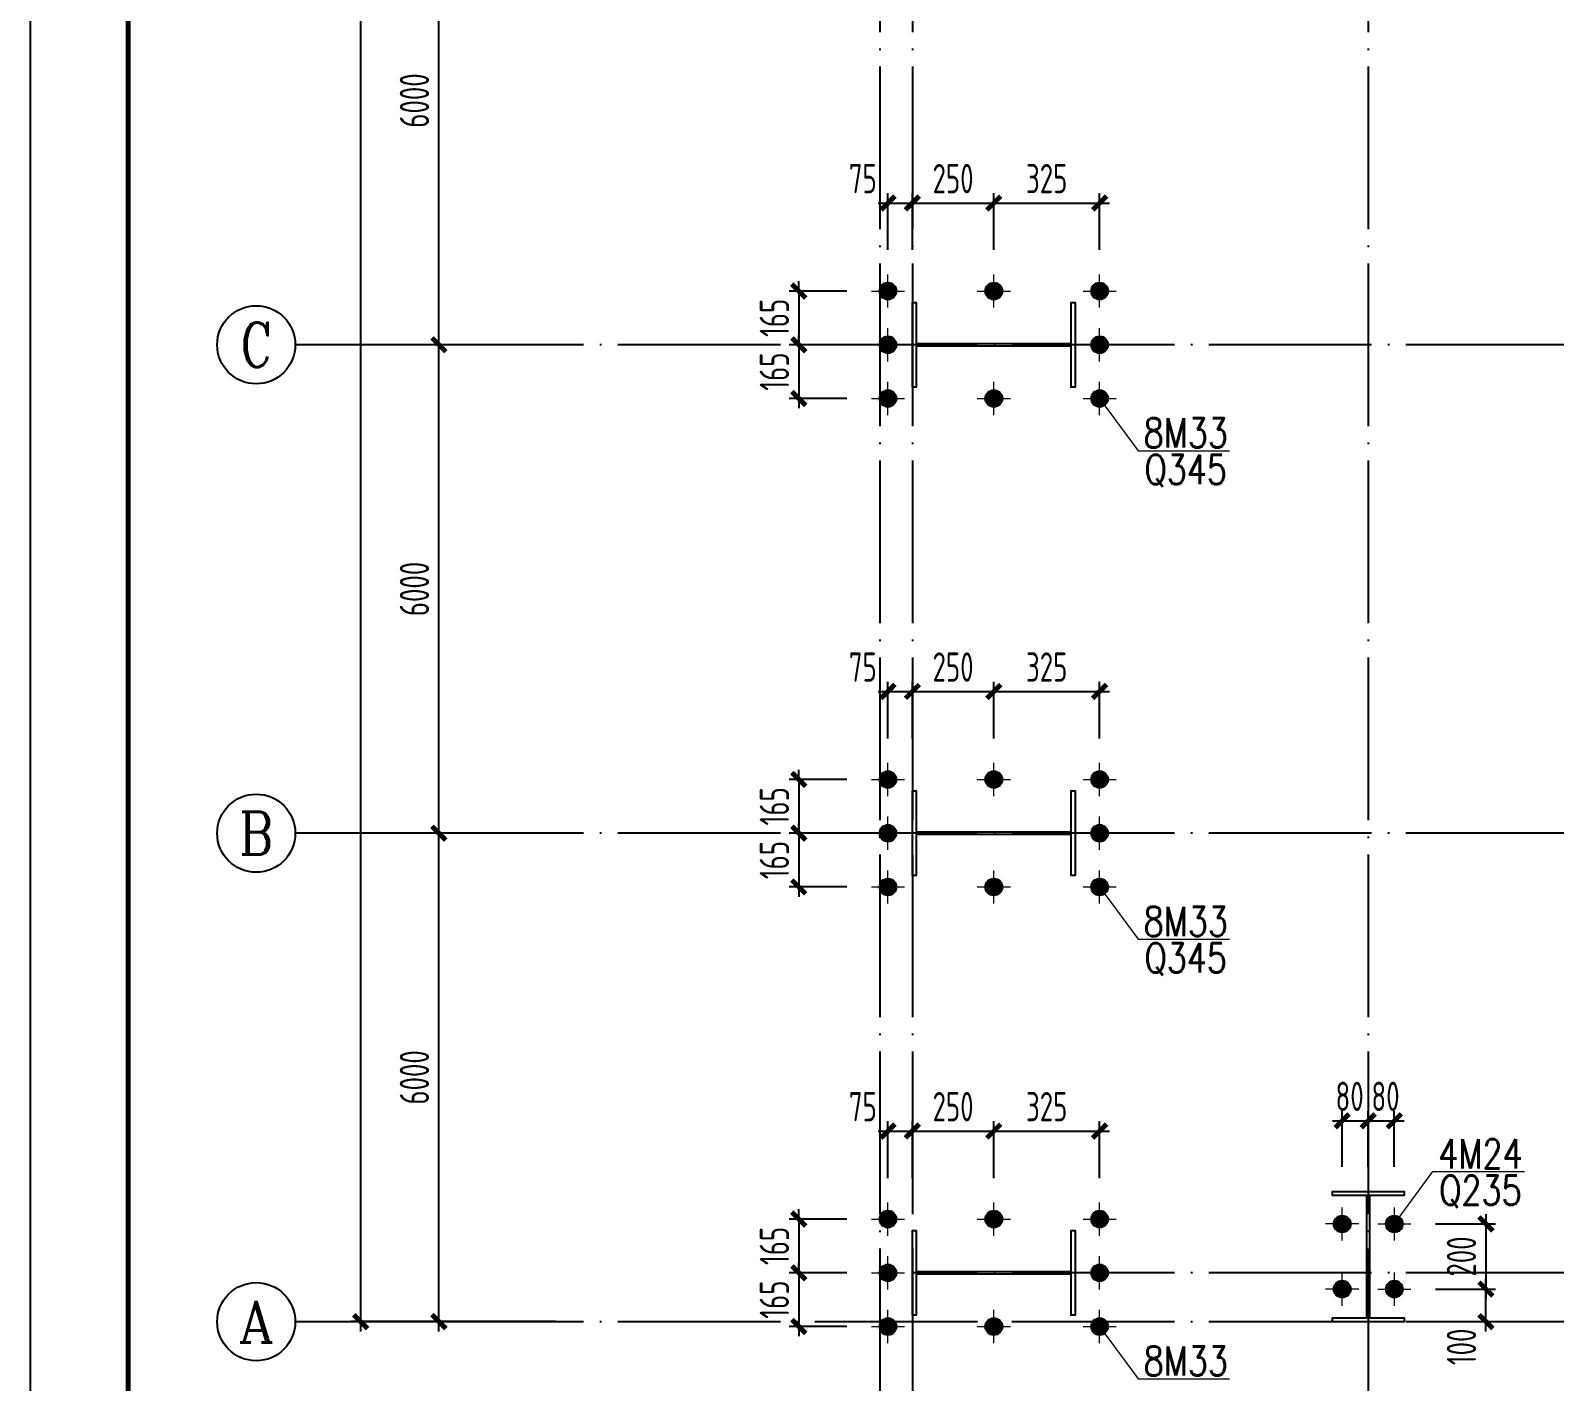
# Model space of a CAD drawing. Extents: x -1389621 to 57380, y -92505 to 283644.
# Drawn here: x -383095 to -364375, y 76332 to 92927 of the extents above; entities that cross this region are included whole.
import ezdxf
from ezdxf.enums import TextEntityAlignment as Align

# ---------------------------------------------------------------- set-up
doc = ezdxf.new("R2010")
doc.units = 0
doc.header["$LTSCALE"] = 100
doc.header["$MEASUREMENT"] = 0
doc.linetypes.add('CENTERX2', pattern=[101.6, 63.5, -12.7, 12.7, -12.7])
doc.linetypes.add('DOTE', pattern=[2.42, 2, -0.2, 0.02, -0.2])
doc.layers.get('0').update_dxf_attribs({"linetype": 'CONTINUOUS'})
doc.layers.get('Defpoints').update_dxf_attribs({"linetype": 'CONTINUOUS'})
for name, color, linetype in [('11000', 4, 'CONTINUOUS'), ('AXIS', 3, 'CONTINUOUS'), ('AXIS_TEXT', 7, 'CONTINUOUS'), ('BORDER', 7, 'CONTINUOUS'), ('DIM', 3, 'CONTINUOUS'), ('DOTE', 1, 'DOTE'), ('PUB_DIM', 3, 'CONTINUOUS'), ('柱子', 3, 'CONTINUOUS')]:
    doc.layers.add(name, color=color, linetype=linetype)
doc.layers.add('PUB_TEXT', color=7, linetype='CONTINUOUS', lineweight=15)
doc.layers.add('轴线', color=1, linetype='CENTERX2', lineweight=13)
doc.styles.add('_TCH_AXIS', font='COMPLEX', dxfattribs={"bigfont": 'GBCBIG'})
doc.styles.add('COMPLEX', font='COMPLEX')
doc.styles.add('hztxt', font='txt', dxfattribs={"width": 0.7, "height": 10, "bigfont": 'hztxt.shx'})
doc.styles.add('TSSD_Dimension', font='tssdeng.shx', dxfattribs={"width": 0.7, "bigfont": 'hztxt.shx'})
doc.dimstyles.new('TSSD_100_100', dxfattribs={"dimtxt": 300, "dimasz": 100, "dimexe": 100, "dimexo": 250, "dimgap": 100, "dimtad": 1, "dimdec": 0, "dimzin": 0, "dimdsep": 46, "dimtxsty": 'TSSD_Dimension', "dimblk": 'ARCHTICK', "dimblk1": 'ARCHTICK', "dimblk2": 'ARCHTICK', "dimcen": 0, "dimdle": 100, "dimclrt": 7, "dimadec": 0, "dimazin": 0, "dimtfac": 1, "dimtdec": 0, "dimtix": 1, "dimtmove": 2, "dimatfit": 3, "dimfxl": 0, "dimtolj": 1, "dimtzin": 0, "dimarcsym": 0})

# ---------------------------------------------------------------- blocks, each defined once
blk = doc.blocks.new('_ArchTick')
at = {"color": 0, "linetype": 'ByBlock'}
blk.add_lwpolyline([(-0.71, -0.71, 0.5, 0.5, 0), (0.71, 0.71, 0.5, 0.5, 0)], format="xyseb", dxfattribs=at)
blk = doc.blocks.new('*D438')
at = {"layer": 'Defpoints', "color": 0, "ltscale": 100}
for p in [(-378079, 83067), (-376585, 83067), (-376585, 77067)]:
    blk.add_point(p, dxfattribs=at)
at = {"layer": 'DIM', "color": 0, "lineweight": -2, "ltscale": 100}
for p, q in [((-378079, 76947), (-378079, 83187)), ((-376885, 83067), (-378199, 83067)), ((-376885, 77067), (-378199, 77067))]:
    blk.add_line(p, q, dxfattribs=at)
at = {"layer": 'DIM', "color": 0, "lineweight": -2, "ltscale": 100, "xscale": 120, "yscale": 120, "zscale": 120}
for p, rotation in [((-378079, 83067), 90), ((-378079, 77067), 270)]:
    blk.add_blockref('_ArchTick', p, dxfattribs=dict(at, rotation=rotation))
at = {"layer": 'DIM', "color": 7, "ltscale": 100, "insert": (-378379, 80067), "char_height": 360, "attachment_point": 5, "rotation": 90, "style": 'TSSD_Dimension'}
blk.add_mtext('\\A1;6000', dxfattribs=at)
blk = doc.blocks.new('*D439')
at = {"layer": 'Defpoints', "color": 0, "ltscale": 100}
for p in [(-378079, 89067), (-376585, 89067), (-376585, 83067)]:
    blk.add_point(p, dxfattribs=at)
at = {"layer": 'DIM', "color": 0, "lineweight": -2, "ltscale": 100}
for p, q in [((-378079, 82947), (-378079, 89187)), ((-376885, 89067), (-378199, 89067)), ((-376885, 83067), (-378199, 83067))]:
    blk.add_line(p, q, dxfattribs=at)
at = {"layer": 'DIM', "color": 0, "lineweight": -2, "ltscale": 100, "xscale": 120, "yscale": 120, "zscale": 120}
for p, rotation in [((-378079, 89067), 90), ((-378079, 83067), 270)]:
    blk.add_blockref('_ArchTick', p, dxfattribs=dict(at, rotation=rotation))
at = {"layer": 'DIM', "color": 7, "ltscale": 100, "insert": (-378379, 86067), "char_height": 360, "attachment_point": 5, "rotation": 90, "style": 'TSSD_Dimension'}
blk.add_mtext('\\A1;6000', dxfattribs=at)
blk = doc.blocks.new('*D440')
at = {"layer": 'Defpoints', "color": 0, "ltscale": 100}
for p in [(-378079, 95067), (-376585, 95067), (-376585, 89067)]:
    blk.add_point(p, dxfattribs=at)
at = {"layer": 'DIM', "color": 0, "lineweight": -2, "ltscale": 100}
for p, q in [((-378079, 88947), (-378079, 95187)), ((-376885, 95067), (-378199, 95067)), ((-376885, 89067), (-378199, 89067))]:
    blk.add_line(p, q, dxfattribs=at)
at = {"layer": 'DIM', "color": 0, "lineweight": -2, "ltscale": 100, "xscale": 120, "yscale": 120, "zscale": 120}
for p, rotation in [((-378079, 95067), 90), ((-378079, 89067), 270)]:
    blk.add_blockref('_ArchTick', p, dxfattribs=dict(at, rotation=rotation))
at = {"layer": 'DIM', "color": 7, "ltscale": 100, "insert": (-378379, 92067), "char_height": 360, "attachment_point": 5, "rotation": 90, "style": 'TSSD_Dimension'}
blk.add_mtext('\\A1;6000', dxfattribs=at)
blk = doc.blocks.new('*D450')
at = {"layer": 'Defpoints', "color": 0, "ltscale": 100}
for p in [(-379039, 149067), (-376345, 149067), (-376345, 77067)]:
    blk.add_point(p, dxfattribs=at)
at = {"layer": 'DIM', "color": 0, "lineweight": -2, "ltscale": 100}
for p, q in [((-376645, 149067), (-379159, 149067)), ((-379039, 76947), (-379039, 149187)), ((-376645, 77067), (-379159, 77067))]:
    blk.add_line(p, q, dxfattribs=at)
at = {"layer": 'DIM', "color": 0, "lineweight": -2, "ltscale": 100, "xscale": 120, "yscale": 120, "zscale": 120}
for p, rotation in [((-379039, 149067), 90), ((-379039, 77067), 270)]:
    blk.add_blockref('_ArchTick', p, dxfattribs=dict(at, rotation=rotation))
at = {"layer": 'DIM', "color": 7, "ltscale": 100, "insert": (-379339, 113067), "char_height": 360, "attachment_point": 5, "rotation": 90, "style": 'TSSD_Dimension'}
blk.add_mtext('\\A1;72000', dxfattribs=at)
blk = doc.blocks.new('_AXISO')
blk.add_circle((0, 0), 0.5)
at = {"layer": 'AXIS_TEXT', "style": 'COMPLEX', "width": 1.041667}
blk.add_attdef('A', text='', height=0.56, dxfattribs=at).set_placement((-0.25, -0.28), (0.25, -0.28), align=Align.FIT)
blk = doc.blocks.new('*D482')
at = {"layer": 'Defpoints', "color": 0, "ltscale": 100}
for p in [(-372767, 83727), (-373658, 83067), (-372767, 83067)]:
    blk.add_point(p, dxfattribs=at)
at = {"layer": 'DIM', "color": 0, "lineweight": -2, "ltscale": 100}
for p, q in [((-373067, 83727), (-373778, 83727)), ((-373658, 83727), (-373658, 83847)), ((-373658, 83727), (-373658, 83067)), ((-373067, 83067), (-373778, 83067)), ((-373658, 83067), (-373658, 82947))]:
    blk.add_line(p, q, dxfattribs=at)
at = {"layer": 'DIM', "color": 0, "lineweight": -2, "ltscale": 100, "xscale": 120, "yscale": 120, "zscale": 120}
for p, rotation in [((-373658, 83727), 270), ((-373658, 83067), 90)]:
    blk.add_blockref('_ArchTick', p, dxfattribs=dict(at, rotation=rotation))
at = {"layer": 'DIM', "color": 7, "ltscale": 100, "insert": (-373958, 83397), "char_height": 360, "attachment_point": 5, "rotation": 90, "style": 'TSSD_Dimension'}
blk.add_mtext('\\A1;165', dxfattribs=at)
blk = doc.blocks.new('*D483')
at = {"layer": 'Defpoints', "color": 0, "ltscale": 100}
for p in [(-372263, 84808), (-372563, 83931), (-372263, 83931)]:
    blk.add_point(p, dxfattribs=at)
at = {"layer": 'DIM', "color": 0, "lineweight": -2, "ltscale": 100}
for p, q in [((-372683, 84808), (-372143, 84808)), ((-372563, 84231), (-372563, 84928)), ((-372263, 84231), (-372263, 84928))]:
    blk.add_line(p, q, dxfattribs=at)
at = {"layer": 'DIM', "color": 0, "lineweight": -2, "ltscale": 100, "xscale": 120, "yscale": 120, "zscale": 120, "rotation": 180}
blk.add_blockref('_ArchTick', (-372563, 84808), dxfattribs=at)
at = {"layer": 'DIM', "color": 0, "lineweight": -2, "ltscale": 100, "xscale": 120, "yscale": 120, "zscale": 120}
blk.add_blockref('_ArchTick', (-372263, 84808), dxfattribs=at)
at = {"layer": 'DIM', "color": 7, "ltscale": 100, "insert": (-372872, 85108), "char_height": 360, "attachment_point": 5, "style": 'TSSD_Dimension'}
blk.add_mtext('\\A1;75', dxfattribs=at)
blk = doc.blocks.new('*D484')
at = {"layer": 'Defpoints', "color": 0, "ltscale": 100}
for p in [(-371263, 84808), (-372263, 83931), (-371263, 83931)]:
    blk.add_point(p, dxfattribs=at)
at = {"layer": 'DIM', "color": 0, "lineweight": -2, "ltscale": 100}
for p, q in [((-372383, 84808), (-371143, 84808)), ((-372263, 84231), (-372263, 84928)), ((-371263, 84231), (-371263, 84928))]:
    blk.add_line(p, q, dxfattribs=at)
at = {"layer": 'DIM', "color": 0, "lineweight": -2, "ltscale": 100, "xscale": 120, "yscale": 120, "zscale": 120, "rotation": 180}
blk.add_blockref('_ArchTick', (-372263, 84808), dxfattribs=at)
at = {"layer": 'DIM', "color": 0, "lineweight": -2, "ltscale": 100, "xscale": 120, "yscale": 120, "zscale": 120}
blk.add_blockref('_ArchTick', (-371263, 84808), dxfattribs=at)
at = {"layer": 'DIM', "color": 7, "ltscale": 100, "insert": (-371763, 85108), "char_height": 360, "attachment_point": 5, "style": 'TSSD_Dimension'}
blk.add_mtext('\\A1;250', dxfattribs=at)
blk = doc.blocks.new('*D485')
at = {"layer": 'Defpoints', "color": 0, "ltscale": 100}
for p in [(-369963, 84808), (-371263, 83931), (-369963, 83931)]:
    blk.add_point(p, dxfattribs=at)
at = {"layer": 'DIM', "color": 0, "lineweight": -2, "ltscale": 100}
for p, q in [((-371383, 84808), (-369843, 84808)), ((-371263, 84231), (-371263, 84928)), ((-369963, 84231), (-369963, 84928))]:
    blk.add_line(p, q, dxfattribs=at)
at = {"layer": 'DIM', "color": 0, "lineweight": -2, "ltscale": 100, "xscale": 120, "yscale": 120, "zscale": 120, "rotation": 180}
blk.add_blockref('_ArchTick', (-371263, 84808), dxfattribs=at)
at = {"layer": 'DIM', "color": 0, "lineweight": -2, "ltscale": 100, "xscale": 120, "yscale": 120, "zscale": 120}
blk.add_blockref('_ArchTick', (-369963, 84808), dxfattribs=at)
at = {"layer": 'DIM', "color": 7, "ltscale": 100, "insert": (-370613, 85108), "char_height": 360, "attachment_point": 5, "style": 'TSSD_Dimension'}
blk.add_mtext('\\A1;325', dxfattribs=at)
blk = doc.blocks.new('*D486')
at = {"layer": 'Defpoints', "color": 0, "ltscale": 100}
for p in [(-372767, 83067), (-373658, 82407), (-372767, 82407)]:
    blk.add_point(p, dxfattribs=at)
at = {"layer": 'DIM', "color": 0, "lineweight": -2, "ltscale": 100}
for p, q in [((-373658, 83067), (-373658, 83187)), ((-373067, 83067), (-373778, 83067)), ((-373658, 83067), (-373658, 82407)), ((-373067, 82407), (-373778, 82407)), ((-373658, 82407), (-373658, 82287))]:
    blk.add_line(p, q, dxfattribs=at)
at = {"layer": 'DIM', "color": 0, "lineweight": -2, "ltscale": 100, "xscale": 120, "yscale": 120, "zscale": 120}
for p, rotation in [((-373658, 83067), 270), ((-373658, 82407), 90)]:
    blk.add_blockref('_ArchTick', p, dxfattribs=dict(at, rotation=rotation))
at = {"layer": 'DIM', "color": 7, "ltscale": 100, "insert": (-373958, 82737), "char_height": 360, "attachment_point": 5, "rotation": 90, "style": 'TSSD_Dimension'}
blk.add_mtext('\\A1;165', dxfattribs=at)
blk = doc.blocks.new('*D496')
at = {"layer": 'Defpoints', "color": 0, "ltscale": 100}
for p in [(-372767, 89727), (-373658, 89067), (-372767, 89067)]:
    blk.add_point(p, dxfattribs=at)
at = {"layer": 'DIM', "color": 0, "lineweight": -2, "ltscale": 100}
for p, q in [((-373067, 89727), (-373778, 89727)), ((-373658, 89727), (-373658, 89847)), ((-373658, 89727), (-373658, 89067)), ((-373067, 89067), (-373778, 89067)), ((-373658, 89067), (-373658, 88947))]:
    blk.add_line(p, q, dxfattribs=at)
at = {"layer": 'DIM', "color": 0, "lineweight": -2, "ltscale": 100, "xscale": 120, "yscale": 120, "zscale": 120}
for p, rotation in [((-373658, 89727), 270), ((-373658, 89067), 90)]:
    blk.add_blockref('_ArchTick', p, dxfattribs=dict(at, rotation=rotation))
at = {"layer": 'DIM', "color": 7, "ltscale": 100, "insert": (-373958, 89397), "char_height": 360, "attachment_point": 5, "rotation": 90, "style": 'TSSD_Dimension'}
blk.add_mtext('\\A1;165', dxfattribs=at)
blk = doc.blocks.new('*D497')
at = {"layer": 'Defpoints', "color": 0, "ltscale": 100}
for p in [(-372263, 90808), (-372563, 89931), (-372263, 89931)]:
    blk.add_point(p, dxfattribs=at)
at = {"layer": 'DIM', "color": 0, "lineweight": -2, "ltscale": 100}
for p, q in [((-372683, 90808), (-372143, 90808)), ((-372563, 90231), (-372563, 90928)), ((-372263, 90231), (-372263, 90928))]:
    blk.add_line(p, q, dxfattribs=at)
at = {"layer": 'DIM', "color": 0, "lineweight": -2, "ltscale": 100, "xscale": 120, "yscale": 120, "zscale": 120, "rotation": 180}
blk.add_blockref('_ArchTick', (-372563, 90808), dxfattribs=at)
at = {"layer": 'DIM', "color": 0, "lineweight": -2, "ltscale": 100, "xscale": 120, "yscale": 120, "zscale": 120}
blk.add_blockref('_ArchTick', (-372263, 90808), dxfattribs=at)
at = {"layer": 'DIM', "color": 7, "ltscale": 100, "insert": (-372872, 91108), "char_height": 360, "attachment_point": 5, "style": 'TSSD_Dimension'}
blk.add_mtext('\\A1;75', dxfattribs=at)
blk = doc.blocks.new('*D498')
at = {"layer": 'Defpoints', "color": 0, "ltscale": 100}
for p in [(-371263, 90808), (-372263, 89931), (-371263, 89931)]:
    blk.add_point(p, dxfattribs=at)
at = {"layer": 'DIM', "color": 0, "lineweight": -2, "ltscale": 100}
for p, q in [((-372383, 90808), (-371143, 90808)), ((-372263, 90231), (-372263, 90928)), ((-371263, 90231), (-371263, 90928))]:
    blk.add_line(p, q, dxfattribs=at)
at = {"layer": 'DIM', "color": 0, "lineweight": -2, "ltscale": 100, "xscale": 120, "yscale": 120, "zscale": 120, "rotation": 180}
blk.add_blockref('_ArchTick', (-372263, 90808), dxfattribs=at)
at = {"layer": 'DIM', "color": 0, "lineweight": -2, "ltscale": 100, "xscale": 120, "yscale": 120, "zscale": 120}
blk.add_blockref('_ArchTick', (-371263, 90808), dxfattribs=at)
at = {"layer": 'DIM', "color": 7, "ltscale": 100, "insert": (-371763, 91108), "char_height": 360, "attachment_point": 5, "style": 'TSSD_Dimension'}
blk.add_mtext('\\A1;250', dxfattribs=at)
blk = doc.blocks.new('*D499')
at = {"layer": 'Defpoints', "color": 0, "ltscale": 100}
for p in [(-369963, 90808), (-371263, 89931), (-369963, 89931)]:
    blk.add_point(p, dxfattribs=at)
at = {"layer": 'DIM', "color": 0, "lineweight": -2, "ltscale": 100}
for p, q in [((-371383, 90808), (-369843, 90808)), ((-371263, 90231), (-371263, 90928)), ((-369963, 90231), (-369963, 90928))]:
    blk.add_line(p, q, dxfattribs=at)
at = {"layer": 'DIM', "color": 0, "lineweight": -2, "ltscale": 100, "xscale": 120, "yscale": 120, "zscale": 120, "rotation": 180}
blk.add_blockref('_ArchTick', (-371263, 90808), dxfattribs=at)
at = {"layer": 'DIM', "color": 0, "lineweight": -2, "ltscale": 100, "xscale": 120, "yscale": 120, "zscale": 120}
blk.add_blockref('_ArchTick', (-369963, 90808), dxfattribs=at)
at = {"layer": 'DIM', "color": 7, "ltscale": 100, "insert": (-370613, 91108), "char_height": 360, "attachment_point": 5, "style": 'TSSD_Dimension'}
blk.add_mtext('\\A1;325', dxfattribs=at)
blk = doc.blocks.new('*D500')
at = {"layer": 'Defpoints', "color": 0, "ltscale": 100}
for p in [(-372767, 89067), (-373658, 88407), (-372767, 88407)]:
    blk.add_point(p, dxfattribs=at)
at = {"layer": 'DIM', "color": 0, "lineweight": -2, "ltscale": 100}
for p, q in [((-373658, 89067), (-373658, 89187)), ((-373067, 89067), (-373778, 89067)), ((-373658, 89067), (-373658, 88407)), ((-373067, 88407), (-373778, 88407)), ((-373658, 88407), (-373658, 88287))]:
    blk.add_line(p, q, dxfattribs=at)
at = {"layer": 'DIM', "color": 0, "lineweight": -2, "ltscale": 100, "xscale": 120, "yscale": 120, "zscale": 120}
for p, rotation in [((-373658, 89067), 270), ((-373658, 88407), 90)]:
    blk.add_blockref('_ArchTick', p, dxfattribs=dict(at, rotation=rotation))
at = {"layer": 'DIM', "color": 7, "ltscale": 100, "insert": (-373958, 88737), "char_height": 360, "attachment_point": 5, "rotation": 90, "style": 'TSSD_Dimension'}
blk.add_mtext('\\A1;165', dxfattribs=at)
blk = doc.blocks.new('*D510')
at = {"layer": 'Defpoints', "color": 0, "ltscale": 100}
for p in [(-372767, 78327), (-373658, 77667), (-372767, 77667)]:
    blk.add_point(p, dxfattribs=at)
at = {"layer": 'DIM', "color": 0, "lineweight": -2, "ltscale": 100}
for p, q in [((-373658, 78327), (-373658, 78447)), ((-373067, 78327), (-373778, 78327)), ((-373658, 78327), (-373658, 77667)), ((-373067, 77667), (-373778, 77667)), ((-373658, 77667), (-373658, 77547))]:
    blk.add_line(p, q, dxfattribs=at)
at = {"layer": 'DIM', "color": 0, "lineweight": -2, "ltscale": 100, "xscale": 120, "yscale": 120, "zscale": 120}
for p, rotation in [((-373658, 78327), 270), ((-373658, 77667), 90)]:
    blk.add_blockref('_ArchTick', p, dxfattribs=dict(at, rotation=rotation))
at = {"layer": 'DIM', "color": 7, "ltscale": 100, "insert": (-373958, 77997), "char_height": 360, "attachment_point": 5, "rotation": 90, "style": 'TSSD_Dimension'}
blk.add_mtext('\\A1;165', dxfattribs=at)
blk = doc.blocks.new('*D511')
at = {"layer": 'Defpoints', "color": 0, "ltscale": 100}
for p in [(-372263, 79408), (-372563, 78531), (-372263, 78531)]:
    blk.add_point(p, dxfattribs=at)
at = {"layer": 'DIM', "color": 0, "lineweight": -2, "ltscale": 100}
for p, q in [((-372683, 79408), (-372143, 79408)), ((-372563, 78831), (-372563, 79528)), ((-372263, 78831), (-372263, 79528))]:
    blk.add_line(p, q, dxfattribs=at)
at = {"layer": 'DIM', "color": 0, "lineweight": -2, "ltscale": 100, "xscale": 120, "yscale": 120, "zscale": 120, "rotation": 180}
blk.add_blockref('_ArchTick', (-372563, 79408), dxfattribs=at)
at = {"layer": 'DIM', "color": 0, "lineweight": -2, "ltscale": 100, "xscale": 120, "yscale": 120, "zscale": 120}
blk.add_blockref('_ArchTick', (-372263, 79408), dxfattribs=at)
at = {"layer": 'DIM', "color": 7, "ltscale": 100, "insert": (-372872, 79708), "char_height": 360, "attachment_point": 5, "style": 'TSSD_Dimension'}
blk.add_mtext('\\A1;75', dxfattribs=at)
blk = doc.blocks.new('*D512')
at = {"layer": 'Defpoints', "color": 0, "ltscale": 100}
for p in [(-371263, 79408), (-372263, 78531), (-371263, 78531)]:
    blk.add_point(p, dxfattribs=at)
at = {"layer": 'DIM', "color": 0, "lineweight": -2, "ltscale": 100}
for p, q in [((-372383, 79408), (-371143, 79408)), ((-372263, 78831), (-372263, 79528)), ((-371263, 78831), (-371263, 79528))]:
    blk.add_line(p, q, dxfattribs=at)
at = {"layer": 'DIM', "color": 0, "lineweight": -2, "ltscale": 100, "xscale": 120, "yscale": 120, "zscale": 120, "rotation": 180}
blk.add_blockref('_ArchTick', (-372263, 79408), dxfattribs=at)
at = {"layer": 'DIM', "color": 0, "lineweight": -2, "ltscale": 100, "xscale": 120, "yscale": 120, "zscale": 120}
blk.add_blockref('_ArchTick', (-371263, 79408), dxfattribs=at)
at = {"layer": 'DIM', "color": 7, "ltscale": 100, "insert": (-371763, 79708), "char_height": 360, "attachment_point": 5, "style": 'TSSD_Dimension'}
blk.add_mtext('\\A1;250', dxfattribs=at)
blk = doc.blocks.new('*D513')
at = {"layer": 'Defpoints', "color": 0, "ltscale": 100}
for p in [(-369963, 79408), (-371263, 78531), (-369963, 78531)]:
    blk.add_point(p, dxfattribs=at)
at = {"layer": 'DIM', "color": 0, "lineweight": -2, "ltscale": 100}
for p, q in [((-371383, 79408), (-369843, 79408)), ((-371263, 78831), (-371263, 79528)), ((-369963, 78831), (-369963, 79528))]:
    blk.add_line(p, q, dxfattribs=at)
at = {"layer": 'DIM', "color": 0, "lineweight": -2, "ltscale": 100, "xscale": 120, "yscale": 120, "zscale": 120, "rotation": 180}
blk.add_blockref('_ArchTick', (-371263, 79408), dxfattribs=at)
at = {"layer": 'DIM', "color": 0, "lineweight": -2, "ltscale": 100, "xscale": 120, "yscale": 120, "zscale": 120}
blk.add_blockref('_ArchTick', (-369963, 79408), dxfattribs=at)
at = {"layer": 'DIM', "color": 7, "ltscale": 100, "insert": (-370613, 79708), "char_height": 360, "attachment_point": 5, "style": 'TSSD_Dimension'}
blk.add_mtext('\\A1;325', dxfattribs=at)
blk = doc.blocks.new('*D514')
at = {"layer": 'Defpoints', "color": 0, "ltscale": 100}
for p in [(-372767, 77667), (-373658, 77007), (-372767, 77007)]:
    blk.add_point(p, dxfattribs=at)
at = {"layer": 'DIM', "color": 0, "lineweight": -2, "ltscale": 100}
for p, q in [((-373658, 77667), (-373658, 77787)), ((-373067, 77667), (-373778, 77667)), ((-373658, 77667), (-373658, 77007)), ((-373067, 77007), (-373778, 77007)), ((-373658, 77007), (-373658, 76887))]:
    blk.add_line(p, q, dxfattribs=at)
at = {"layer": 'DIM', "color": 0, "lineweight": -2, "ltscale": 100, "xscale": 120, "yscale": 120, "zscale": 120}
for p, rotation in [((-373658, 77667), 270), ((-373658, 77007), 90)]:
    blk.add_blockref('_ArchTick', p, dxfattribs=dict(at, rotation=rotation))
at = {"layer": 'DIM', "color": 7, "ltscale": 100, "insert": (-373958, 77337), "char_height": 360, "attachment_point": 5, "rotation": 90, "style": 'TSSD_Dimension'}
blk.add_mtext('\\A1;165', dxfattribs=at)
blk = doc.blocks.new('*D684')
at = {"layer": 'Defpoints', "color": 0, "ltscale": 100}
for p in [(-366343, 79534), (-366663, 78667), (-366343, 78667)]:
    blk.add_point(p, dxfattribs=at)
at = {"layer": 'DIM', "color": 0, "lineweight": -2, "ltscale": 100}
for p, q in [((-366663, 78967), (-366663, 79654)), ((-366343, 78967), (-366343, 79654)), ((-366783, 79534), (-366223, 79534))]:
    blk.add_line(p, q, dxfattribs=at)
at = {"layer": 'DIM', "color": 0, "lineweight": -2, "ltscale": 100, "xscale": 120, "yscale": 120, "zscale": 120, "rotation": 180}
blk.add_blockref('_ArchTick', (-366663, 79534), dxfattribs=at)
at = {"layer": 'DIM', "color": 0, "lineweight": -2, "ltscale": 100, "xscale": 120, "yscale": 120, "zscale": 120}
blk.add_blockref('_ArchTick', (-366343, 79534), dxfattribs=at)
at = {"layer": 'DIM', "color": 7, "ltscale": 100, "insert": (-366451, 79834), "char_height": 360, "attachment_point": 5, "style": 'TSSD_Dimension'}
blk.add_mtext('\\A1;80', dxfattribs=at)
blk = doc.blocks.new('*D685')
at = {"layer": 'Defpoints', "color": 0, "ltscale": 100}
for p in [(-366663, 79534), (-366983, 78667), (-366663, 78667)]:
    blk.add_point(p, dxfattribs=at)
at = {"layer": 'DIM', "color": 0, "lineweight": -2, "ltscale": 100}
for p, q in [((-366983, 78967), (-366983, 79654)), ((-366663, 78967), (-366663, 79654)), ((-367103, 79534), (-366543, 79534))]:
    blk.add_line(p, q, dxfattribs=at)
at = {"layer": 'DIM', "color": 0, "lineweight": -2, "ltscale": 100, "xscale": 120, "yscale": 120, "zscale": 120, "rotation": 180}
blk.add_blockref('_ArchTick', (-366983, 79534), dxfattribs=at)
at = {"layer": 'DIM', "color": 0, "lineweight": -2, "ltscale": 100, "xscale": 120, "yscale": 120, "zscale": 120}
blk.add_blockref('_ArchTick', (-366663, 79534), dxfattribs=at)
at = {"layer": 'DIM', "color": 7, "ltscale": 100, "insert": (-366892, 79834), "char_height": 360, "attachment_point": 5, "style": 'TSSD_Dimension'}
blk.add_mtext('\\A1;80', dxfattribs=at)
blk = doc.blocks.new('*D682')
at = {"layer": 'Defpoints', "color": 0, "ltscale": 100}
for p in [(-366139, 78267), (-366139, 77467), (-365218, 77467)]:
    blk.add_point(p, dxfattribs=at)
at = {"layer": 'DIM', "color": 0, "lineweight": -2, "ltscale": 100}
for p, q in [((-365839, 78267), (-365098, 78267)), ((-365218, 78387), (-365218, 77347)), ((-365839, 77467), (-365098, 77467))]:
    blk.add_line(p, q, dxfattribs=at)
at = {"layer": 'DIM', "color": 0, "lineweight": -2, "ltscale": 100, "xscale": 120, "yscale": 120, "zscale": 120}
for p, rotation in [((-365218, 78267), 90), ((-365218, 77467), 270)]:
    blk.add_blockref('_ArchTick', p, dxfattribs=dict(at, rotation=rotation))
at = {"layer": 'DIM', "color": 7, "ltscale": 100, "insert": (-365518, 77867), "char_height": 360, "attachment_point": 5, "rotation": 90, "style": 'TSSD_Dimension'}
blk.add_mtext('\\A1;200', dxfattribs=at)
blk = doc.blocks.new('*D683')
at = {"layer": 'Defpoints', "color": 0, "ltscale": 100}
for p in [(-366139, 77467), (-365218, 77467), (-366139, 77067)]:
    blk.add_point(p, dxfattribs=at)
at = {"layer": 'DIM', "color": 0, "lineweight": -2, "ltscale": 100}
for p, q in [((-365218, 76947), (-365218, 77587)), ((-365839, 77467), (-365098, 77467)), ((-365839, 77067), (-365098, 77067))]:
    blk.add_line(p, q, dxfattribs=at)
at = {"layer": 'DIM', "color": 0, "lineweight": -2, "ltscale": 100, "xscale": 120, "yscale": 120, "zscale": 120}
for p, rotation in [((-365218, 77467), 90), ((-365218, 77067), 270)]:
    blk.add_blockref('_ArchTick', p, dxfattribs=dict(at, rotation=rotation))
at = {"layer": 'DIM', "color": 7, "ltscale": 100, "insert": (-365518, 76757), "char_height": 360, "attachment_point": 5, "rotation": 90, "style": 'TSSD_Dimension'}
blk.add_mtext('\\A1;100', dxfattribs=at)

msp = doc.modelspace()

# ---------------------------------------------------------------- hatches: boundary and pattern name
h = msp.add_hatch(color=256)
edge = h.paths.add_edge_path()
edge.add_arc((-372562.633, 89726.574), 104, 0, 360)
h = msp.add_hatch(color=256)
edge = h.paths.add_edge_path()
edge.add_arc((-371262.633, 89726.574), 104, 0, 360)
h = msp.add_hatch(color=256)
edge = h.paths.add_edge_path()
edge.add_arc((-369962.633, 89726.574), 104, 0, 360)
h = msp.add_hatch(color=256)
edge = h.paths.add_edge_path()
edge.add_arc((-372562.633, 89066.574), 104, 0, 360)
h = msp.add_hatch(color=256)
edge = h.paths.add_edge_path()
edge.add_arc((-369962.633, 89066.574), 104, 0, 360)
h = msp.add_hatch(color=256)
edge = h.paths.add_edge_path()
edge.add_arc((-372562.633, 88406.574), 104, 0, 360)
h = msp.add_hatch(color=256)
edge = h.paths.add_edge_path()
edge.add_arc((-371262.633, 88406.574), 104, 0, 360)
h = msp.add_hatch(color=256)
edge = h.paths.add_edge_path()
edge.add_arc((-369962.633, 88406.574), 104, 0, 360)
h = msp.add_hatch(color=256)
edge = h.paths.add_edge_path()
edge.add_arc((-372562.633, 83726.574), 104, 0, 360)
h = msp.add_hatch(color=256)
edge = h.paths.add_edge_path()
edge.add_arc((-371262.633, 83726.574), 104, 0, 360)
h = msp.add_hatch(color=256)
edge = h.paths.add_edge_path()
edge.add_arc((-369962.633, 83726.574), 104, 0, 360)
h = msp.add_hatch(color=256)
edge = h.paths.add_edge_path()
edge.add_arc((-372562.633, 83066.574), 104, 0, 360)
h = msp.add_hatch(color=256)
edge = h.paths.add_edge_path()
edge.add_arc((-369962.633, 83066.574), 104, 0, 360)
h = msp.add_hatch(color=256)
edge = h.paths.add_edge_path()
edge.add_arc((-372562.633, 82406.574), 104, 0, 360)
h = msp.add_hatch(color=256)
edge = h.paths.add_edge_path()
edge.add_arc((-371262.633, 82406.574), 104, 0, 360)
h = msp.add_hatch(color=256)
edge = h.paths.add_edge_path()
edge.add_arc((-369962.633, 82406.574), 104, 0, 360)
h = msp.add_hatch(color=256)
edge = h.paths.add_edge_path()
edge.add_arc((-372562.633, 78326.574), 104, 0, 360)
h = msp.add_hatch(color=256)
edge = h.paths.add_edge_path()
edge.add_arc((-371262.633, 78326.574), 104, 0, 360)
h = msp.add_hatch(color=256)
edge = h.paths.add_edge_path()
edge.add_arc((-369962.633, 78326.574), 104, 0, 360)
h = msp.add_hatch(color=256)
edge = h.paths.add_edge_path()
edge.add_arc((-366982.633, 78266.574), 104, 0, 360)
h = msp.add_hatch(color=256)
edge = h.paths.add_edge_path()
edge.add_arc((-366342.633, 78266.574), 104, 0, 360)
h = msp.add_hatch(color=256)
edge = h.paths.add_edge_path()
edge.add_arc((-372562.633, 77666.574), 104, 0, 360)
h = msp.add_hatch(color=256)
edge = h.paths.add_edge_path()
edge.add_arc((-369962.633, 77666.574), 104, 0, 360)
h = msp.add_hatch(color=256)
edge = h.paths.add_edge_path()
edge.add_arc((-366982.633, 77466.574), 104, 0, 360)
h = msp.add_hatch(color=256)
edge = h.paths.add_edge_path()
edge.add_arc((-366342.633, 77466.574), 104, 0, 360)
h = msp.add_hatch(color=256)
edge = h.paths.add_edge_path()
edge.add_arc((-372562.633, 77006.574), 104, 0, 360)
h = msp.add_hatch(color=256)
edge = h.paths.add_edge_path()
edge.add_arc((-371262.633, 77006.574), 104, 0, 360)
h = msp.add_hatch(color=256)
edge = h.paths.add_edge_path()
edge.add_arc((-369962.633, 77006.574), 104, 0, 360)

# ---------------------------------------------------------------- linework, layer by layer
at = {"layer": '11000'}
for centre in [(-372562.633, 89726.574), (-371262.633, 89726.574), (-369962.633, 89726.574), (-372562.633, 89066.574), (-369962.633, 89066.574), (-372562.633, 88406.574), (-371262.633, 88406.574), (-369962.633, 88406.574), (-372562.633, 83726.574), (-371262.633, 83726.574), (-369962.633, 83726.574), (-372562.633, 83066.574), (-369962.633, 83066.574), (-372562.633, 82406.574), (-371262.633, 82406.574), (-369962.633, 82406.574), (-372562.633, 78326.574), (-371262.633, 78326.574), (-369962.633, 78326.574), (-366982.633, 78266.574), (-366342.633, 78266.574), (-372562.633, 77666.574), (-369962.633, 77666.574), (-366982.633, 77466.574), (-366342.633, 77466.574), (-372562.633, 77006.574), (-371262.633, 77006.574), (-369962.633, 77006.574)]:
    msp.add_circle(centre, 104, dxfattribs=at)
at = {"layer": 'AXIS'}
for p, q in [((-376584.631, 89066.574), (-379842.376, 89066.574)), ((-376584.631, 83066.574), (-379842.376, 83066.574)), ((-376584.631, 77066.574), (-379842.376, 77066.574))]:
    msp.add_line(p, q, dxfattribs=at)
at = {"layer": 'BORDER'}
msp.add_lwpolyline([(-383095.485, 57648.326), (-383095.485, 158568.326), (-311815.485, 158568.326), (-311815.485, 57648.326)], close=True, dxfattribs=at)
at = {"layer": 'BORDER', "const_width": 60}
msp.add_lwpolyline([(-381895.485, 58848.326), (-381895.485, 155568.326), (-313015.485, 155568.326), (-313015.485, 58848.326)], close=True, dxfattribs=at)
at = {"layer": 'DOTE', "linetype": 'DOTE', "ltscale": 10}
for p, q in [((-372662.633, 150566.574), (-372662.633, 75566.574)), ((-372262.633, 150566.574), (-372262.633, 75566.574)), ((-366662.633, 150566.574), (-366662.633, 75566.574)), ((-335162.633, 89066.574), (-376584.631, 89066.574)), ((-335162.633, 83066.574), (-376584.631, 83066.574)), ((-335162.633, 77666.574), (-372262.633, 77666.574)), ((-335162.633, 77066.574), (-376584.631, 77066.574))]:
    msp.add_line(p, q, dxfattribs=at)
at = {"layer": 'PUB_TEXT'}
for p, q in [((-369962.633, 88406.574), (-369491.365, 87763.667)), ((-369491.365, 87763.667), (-368365.713, 87763.667)), ((-369962.633, 82406.574), (-369491.365, 81763.667)), ((-369491.365, 81763.667), (-368365.713, 81763.667)), ((-366342.633, 78266.574), (-365871.365, 78909.48)), ((-365871.365, 78909.48), (-364745.713, 78909.48)), ((-369962.633, 77006.574), (-369491.365, 76363.667)), ((-369491.365, 76363.667), (-368365.713, 76363.667))]:
    msp.add_line(p, q, dxfattribs=at)
at = {"layer": '柱子', "ltscale": 100}
for points in [[(-372214.633, 89050.574), (-372214.633, 88546.574), (-372262.633, 88546.574), (-372262.633, 89586.574), (-372214.633, 89586.574), (-372214.633, 89082.574), (-370310.633, 89082.574), (-370310.633, 89586.574), (-370262.633, 89586.574), (-370262.633, 88546.574), (-370310.633, 88546.574), (-370310.633, 89050.574)], [(-372214.633, 83050.574), (-372214.633, 82546.574), (-372262.633, 82546.574), (-372262.633, 83586.574), (-372214.633, 83586.574), (-372214.633, 83082.574), (-370310.633, 83082.574), (-370310.633, 83586.574), (-370262.633, 83586.574), (-370262.633, 82546.574), (-370310.633, 82546.574), (-370310.633, 83050.574)], [(-366646.633, 77114.574), (-366222.633, 77114.574), (-366222.633, 77066.574), (-367102.633, 77066.574), (-367102.633, 77114.574), (-366678.633, 77114.574), (-366678.633, 78618.574), (-367102.633, 78618.574), (-367102.633, 78666.574), (-366222.633, 78666.574), (-366222.633, 78618.574), (-366646.633, 78618.574)], [(-372214.633, 77650.574), (-372214.633, 77146.574), (-372262.633, 77146.574), (-372262.633, 78186.574), (-372214.633, 78186.574), (-372214.633, 77682.574), (-370310.633, 77682.574), (-370310.633, 78186.574), (-370262.633, 78186.574), (-370262.633, 77146.574), (-370310.633, 77146.574), (-370310.633, 77650.574)]]:
    msp.add_lwpolyline(points, close=True, dxfattribs=at)
at = {"layer": '轴线'}
for p, q in [((-372562.633, 89522.574), (-372562.633, 89930.574)), ((-371262.633, 89522.574), (-371262.633, 89930.574)), ((-369962.633, 89522.574), (-369962.633, 89930.574)), ((-372766.633, 89726.574), (-372358.633, 89726.574)), ((-371466.633, 89726.574), (-371058.633, 89726.574)), ((-370166.633, 89726.574), (-369758.633, 89726.574)), ((-372562.633, 88862.574), (-372562.633, 89270.574)), ((-369962.633, 88862.574), (-369962.633, 89270.574)), ((-372766.633, 89066.574), (-372358.633, 89066.574)), ((-370166.633, 89066.574), (-369758.633, 89066.574)), ((-372562.633, 88202.574), (-372562.633, 88610.574)), ((-371262.633, 88202.574), (-371262.633, 88610.574)), ((-369962.633, 88202.574), (-369962.633, 88610.574)), ((-372766.633, 88406.574), (-372358.633, 88406.574)), ((-371466.633, 88406.574), (-371058.633, 88406.574)), ((-370166.633, 88406.574), (-369758.633, 88406.574)), ((-372562.633, 83522.574), (-372562.633, 83930.574)), ((-371262.633, 83522.574), (-371262.633, 83930.574)), ((-369962.633, 83522.574), (-369962.633, 83930.574)), ((-372766.633, 83726.574), (-372358.633, 83726.574)), ((-371466.633, 83726.574), (-371058.633, 83726.574)), ((-370166.633, 83726.574), (-369758.633, 83726.574)), ((-372562.633, 82862.574), (-372562.633, 83270.574)), ((-369962.633, 82862.574), (-369962.633, 83270.574)), ((-372766.633, 83066.574), (-372358.633, 83066.574)), ((-370166.633, 83066.574), (-369758.633, 83066.574)), ((-372562.633, 82202.574), (-372562.633, 82610.574)), ((-371262.633, 82202.574), (-371262.633, 82610.574)), ((-369962.633, 82202.574), (-369962.633, 82610.574)), ((-372766.633, 82406.574), (-372358.633, 82406.574)), ((-371466.633, 82406.574), (-371058.633, 82406.574)), ((-370166.633, 82406.574), (-369758.633, 82406.574)), ((-372562.633, 78122.574), (-372562.633, 78530.574)), ((-371262.633, 78122.574), (-371262.633, 78530.574)), ((-369962.633, 78122.574), (-369962.633, 78530.574)), ((-366982.633, 78062.574), (-366982.633, 78470.574)), ((-366342.633, 78062.574), (-366342.633, 78470.574)), ((-372766.633, 78326.574), (-372358.633, 78326.574)), ((-371466.633, 78326.574), (-371058.633, 78326.574)), ((-370166.633, 78326.574), (-369758.633, 78326.574)), ((-366778.633, 78266.574), (-367186.633, 78266.574)), ((-366546.633, 78266.574), (-366138.633, 78266.574)), ((-372562.633, 77462.574), (-372562.633, 77870.574)), ((-369962.633, 77462.574), (-369962.633, 77870.574)), ((-372766.633, 77666.574), (-372358.633, 77666.574)), ((-370166.633, 77666.574), (-369758.633, 77666.574)), ((-366982.633, 77262.574), (-366982.633, 77670.574)), ((-366342.633, 77262.574), (-366342.633, 77670.574)), ((-366778.633, 77466.574), (-367186.633, 77466.574)), ((-366546.633, 77466.574), (-366138.633, 77466.574)), ((-372562.633, 76802.574), (-372562.633, 77210.574)), ((-371262.633, 76802.574), (-371262.633, 77210.574)), ((-369962.633, 76802.574), (-369962.633, 77210.574)), ((-372766.633, 77006.574), (-372358.633, 77006.574)), ((-371466.633, 77006.574), (-371058.633, 77006.574)), ((-370166.633, 77006.574), (-369758.633, 77006.574))]:
    msp.add_line(p, q, dxfattribs=at)

# ---------------------------------------------------------------- block references
at = {"layer": 'AXIS'}
ref = msp.add_blockref('_AXISO', (-380322.376, 89066.574), dxfattribs=dict(at, xscale=960, yscale=960, zscale=960))
ref.add_attrib('A', 'C', dxfattribs={"layer": 'AXIS_TEXT', "ltscale": 0.5, "height": 546.829, "style": '_TCH_AXIS'}).set_placement((-380517.672, 88793.159), (-380127.08, 88793.159), align=Align.FIT)
ref = msp.add_blockref('_AXISO', (-380322.376, 83066.574), dxfattribs=dict(at, xscale=960, yscale=960, zscale=960))
ref.add_attrib('A', 'B', dxfattribs={"layer": 'AXIS_TEXT', "ltscale": 0.5, "height": 522.309, "style": '_TCH_AXIS'}).set_placement((-380533.786, 82805.419), (-380110.965, 82805.419), align=Align.FIT)
ref = msp.add_blockref('_AXISO', (-380322.376, 77066.574), dxfattribs=dict(at, xscale=960, yscale=960, zscale=960))
ref.add_attrib('A', 'A', dxfattribs={"layer": 'AXIS_TEXT', "ltscale": 0.5, "height": 510.22, "style": '_TCH_AXIS'}).set_placement((-380541.042, 76811.464), (-380103.71, 76811.464), align=Align.FIT)

# ---------------------------------------------------------------- texts
at = {"layer": 'PUB_DIM', "color": 7, "linetype": 'Continuous', "style": 'hztxt', "width": 0.8}
for s, p in [('8M33', (-368904.221, 87983.608)), ('Q345', (-368904.221, 87517.997)), ('8M33', (-368904.221, 81983.608)), ('Q345', (-368904.221, 81517.997)), ('4M24', (-365284.221, 79129.421)), ('Q235', (-365284.221, 78663.81)), ('8M33', (-368904.221, 76583.608))]:
    msp.add_text(s, height=360, dxfattribs=at).set_placement(p, align=Align.MIDDLE)

# ---------------------------------------------------------------- dimensions: what is measured, and where the dimension line sits
at = {"layer": 'DIM', "ltscale": 100}
for p1, p2, distance, picture, middle in [((-376344.631, 77066.574), (-376344.631, 149066.574), 2694.04, '*D450', (-379338.67, 113066.574)), ((-376584.631, 89066.574), (-376584.631, 95066.574), 1494.04, '*D440', (-378378.67, 92066.574)), ((-376584.631, 83066.574), (-376584.631, 89066.574), 1494.04, '*D439', (-378378.67, 86066.574)), ((-376584.631, 77066.574), (-376584.631, 83066.574), 1494.04, '*D438', (-378378.67, 80066.574))]:
    dim = msp.add_aligned_dim(p1=p1, p2=p2, distance=distance, dimstyle='TSSD_100_100', override={"dimscale": 1.2}, dxfattribs=at)
    dim.commit()
    dim.dimension.update_dxf_attribs({"geometry": picture, "text_midpoint": middle})
for base, p1, p2, text, picture, middle in [((-372262.633, 90807.694), (-372562.633, 89930.574), (-372262.633, 89930.574), '75', '*D497', (-372872.326, 91107.694)), ((-372262.633, 84807.694), (-372562.633, 83930.574), (-372262.633, 83930.574), '75', '*D483', (-372872.326, 85107.694)), ((-372262.633, 79407.694), (-372562.633, 78530.574), (-372262.633, 78530.574), '75', '*D511', (-372872.326, 79707.694)), ((-366662.633, 79533.889), (-366982.633, 78666.574), (-366662.633, 78666.574), '80', '*D685', (-366891.893, 79833.889)), ((-366342.633, 79533.889), (-366662.633, 78666.574), (-366342.633, 78666.574), '80', '*D684', (-366451.372, 79833.889))]:
    dim = msp.add_linear_dim(base=base, p1=p1, p2=p2, text=text, dimstyle='TSSD_100_100', override={"dimscale": 1.2}, dxfattribs=at)
    dim.commit()
    dim.dimension.update_dxf_attribs({"geometry": picture, "text_midpoint": middle, "dimtype": 160})
for base, p1, p2, text, picture, middle in [((-371262.633, 90807.694), (-372262.633, 89930.574), (-371262.633, 89930.574), '250', '*D498', (-371762.633, 91107.694)), ((-369962.633, 90807.694), (-371262.633, 89930.574), (-369962.633, 89930.574), '325', '*D499', (-370612.633, 91107.694)), ((-371262.633, 84807.694), (-372262.633, 83930.574), (-371262.633, 83930.574), '250', '*D484', (-371762.633, 85107.694)), ((-369962.633, 84807.694), (-371262.633, 83930.574), (-369962.633, 83930.574), '325', '*D485', (-370612.633, 85107.694)), ((-371262.633, 79407.694), (-372262.633, 78530.574), (-371262.633, 78530.574), '250', '*D512', (-371762.633, 79707.694)), ((-369962.633, 79407.694), (-371262.633, 78530.574), (-369962.633, 78530.574), '325', '*D513', (-370612.633, 79707.694))]:
    dim = msp.add_linear_dim(base=base, p1=p1, p2=p2, text=text, dimstyle='TSSD_100_100', override={"dimscale": 1.2}, dxfattribs=at)
    dim.commit()
    dim.dimension.update_dxf_attribs({"geometry": picture, "text_midpoint": middle})
for base, p1, p2, text, picture, middle in [((-373657.815, 89066.574), (-372766.633, 89726.574), (-372766.633, 89066.574), '165', '*D496', (-373957.815, 89396.574)), ((-373657.815, 88406.574), (-372766.633, 89066.574), (-372766.633, 88406.574), '165', '*D500', (-373957.815, 88736.574)), ((-373657.815, 83066.574), (-372766.633, 83726.574), (-372766.633, 83066.574), '165', '*D482', (-373957.815, 83396.574)), ((-373657.815, 82406.574), (-372766.633, 83066.574), (-372766.633, 82406.574), '165', '*D486', (-373957.815, 82736.574)), ((-373657.815, 77666.574), (-372766.633, 78326.574), (-372766.633, 77666.574), '165', '*D510', (-373957.815, 77996.574)), ((-365218.083, 77466.574), (-366138.633, 78266.574), (-366138.633, 77466.574), '200', '*D682', (-365518.083, 77866.574)), ((-373657.815, 77006.574), (-372766.633, 77666.574), (-372766.633, 77006.574), '165', '*D514', (-373957.815, 77336.574))]:
    dim = msp.add_linear_dim(base=base, p1=p1, p2=p2, angle=90, text=text, dimstyle='TSSD_100_100', override={"dimscale": 1.2}, dxfattribs=at)
    dim.commit()
    dim.dimension.update_dxf_attribs({"geometry": picture, "text_midpoint": middle})
dim = msp.add_linear_dim(base=(-365218.083, 77466.574), p1=(-366138.633, 77066.574), p2=(-366138.633, 77466.574), angle=270, text='100', dimstyle='TSSD_100_100', override={"dimscale": 1.2}, dxfattribs=at)
dim.commit()
dim.dimension.update_dxf_attribs({"geometry": '*D683', "text_midpoint": (-365518.083, 76756.881), "dimtype": 160})

doc.saveas('drawing.dxf')
